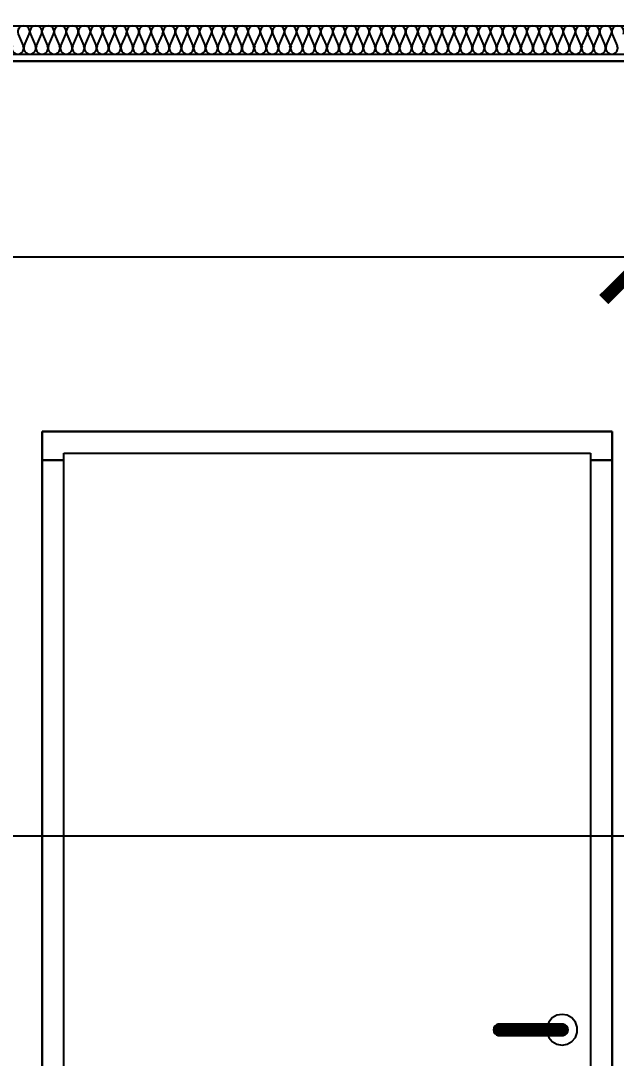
# Model space of a CAD drawing. Header units: millimetres. Extents: x 4647 to 73915, y -13612 to -8141.
# Drawn here: x 12237.2 to 12341.7, y -10673.6 to -10491.4 of the extents above; entities that cross this region are included whole.
import ezdxf

# ---------------------------------------------------------------- set-up
doc = ezdxf.new("R2010")
doc.units = ezdxf.units.MM
for name, color, linetype in [('2D - Ogólne', 7, 'Continuous'), ('Drzwi ArchiCAD', 7, 'Continuous'), ('Konstrukcja - Dach', 7, 'Continuous')]:
    doc.layers.add(name, color=color, linetype=linetype)
doc.layers.add('a_wymiary', color=250, linetype='Continuous', lineweight=9)
doc.styles.get("Standard").update_dxf_attribs({"font": 'arial.ttf'})
doc.dimstyles.new('1-100', dxfattribs={"dimtxt": 13, "dimasz": 15, "dimexe": 10, "dimexo": 20, "dimgap": 5, "dimtad": 1, "dimdec": 1, "dimrnd": 0.5, "dimtxsty": 'Standard', "dimblk": 'ARCHTICK', "dimcen": 0.09, "dimdle": 10, "dimadec": 0, "dimazin": 0, "dimtfac": 1, "dimtdec": 1, "dimtofl": 0, "dimtmove": 0, "dimatfit": 3, "dimfxl": 10, "dimfxlon": 1, "dimtolj": 1, "dimtzin": 0, "dimarcsym": 0})

# ---------------------------------------------------------------- blocks, each defined once
blk = doc.blocks.new('_ArchTick')
at = {"color": 0, "linetype": 'ByBlock', "const_width": 0.15}
blk.add_lwpolyline([(-0.5, -0.5), (0.5, 0.5)], dxfattribs=at)
blk = doc.blocks.new('*D802')
at = {"layer": 'a_wymiary', "color": 0, "lineweight": -2, "transparency": 16777216}
for p, q in [((11649, -10180.91), (11649, -10150.91)), ((12748.98, -10180.91), (12748.98, -10150.91)), ((11639, -10160.91), (12758.98, -10160.91))]:
    blk.add_line(p, q, dxfattribs=at)
at = {"layer": 'DEFPOINTS', "color": 0, "transparency": 16777216}
for p in [(12748.98, -10160.91), (11649, -10687.41), (12748.98, -10687.41)]:
    blk.add_point(p, dxfattribs=at)
at = {"layer": 'a_wymiary', "color": 0, "lineweight": -2, "transparency": 16777216, "xscale": 15, "yscale": 15, "zscale": 15, "rotation": 180}
blk.add_blockref('_ArchTick', (11649, -10160.91), dxfattribs=at)
at = {"layer": 'a_wymiary', "color": 0, "lineweight": -2, "transparency": 16777216, "xscale": 15, "yscale": 15, "zscale": 15}
blk.add_blockref('_ArchTick', (12748.98, -10160.91), dxfattribs=at)
at = {"layer": 'a_wymiary', "color": 0, "transparency": 16777216, "insert": (12198.99, -10149.28), "char_height": 13, "attachment_point": 5}
blk.add_mtext('\\A1;1100', dxfattribs=at)
blk = doc.blocks.new('*D803')
at = {"layer": 'a_wymiary', "color": 0, "lineweight": -2, "transparency": 16777216}
for p, q in [((11731.48, -10212.51), (11731.48, -10182.51)), ((12666.48, -10212.51), (12666.48, -10182.51)), ((11721.48, -10192.51), (12676.48, -10192.51))]:
    blk.add_line(p, q, dxfattribs=at)
at = {"layer": 'DEFPOINTS', "color": 0, "transparency": 16777216}
for p in [(12666.48, -10192.51), (11731.48, -10669.57), (12666.48, -10669.57)]:
    blk.add_point(p, dxfattribs=at)
at = {"layer": 'a_wymiary', "color": 0, "lineweight": -2, "transparency": 16777216, "xscale": 15, "yscale": 15, "zscale": 15, "rotation": 180}
blk.add_blockref('_ArchTick', (11731.48, -10192.51), dxfattribs=at)
at = {"layer": 'a_wymiary', "color": 0, "lineweight": -2, "transparency": 16777216, "xscale": 15, "yscale": 15, "zscale": 15}
blk.add_blockref('_ArchTick', (12666.48, -10192.51), dxfattribs=at)
at = {"layer": 'a_wymiary', "color": 0, "transparency": 16777216, "insert": (12198.98, -10180.86), "char_height": 13, "attachment_point": 5}
blk.add_mtext('\\A1;935', dxfattribs=at)
blk = doc.blocks.new('*D811')
at = {"layer": 'a_wymiary', "color": 0, "lineweight": -2, "transparency": 16777216}
for p, q in [((12251.58, -10261.38), (12268.79, -10236.8)), ((12254.86, -10239.26), (12821.23, -10635.84)), ((12801.57, -10646.49), (12818.78, -10621.91))]:
    blk.add_line(p, q, dxfattribs=at)
at = {"layer": 'DEFPOINTS', "color": 0, "transparency": 16777216}
for p in [(12198.99, -10336.48), (12813.04, -10630.1), (12748.98, -10721.59)]:
    blk.add_point(p, dxfattribs=at)
at = {"layer": 'a_wymiary', "color": 0, "lineweight": -2, "transparency": 16777216, "xscale": 15, "yscale": 15, "zscale": 15}
for p, rotation in [((12263.05, -10245), 145.0000006898322), ((12813.04, -10630.1), 325.0000006898322)]:
    blk.add_blockref('_ArchTick', p, dxfattribs=dict(at, rotation=rotation))
at = {"layer": 'a_wymiary', "color": 0, "transparency": 16777216, "insert": (12545.39, -10427.05), "char_height": 13, "attachment_point": 5, "rotation": 325}
blk.add_mtext('\\A1;671,5', dxfattribs=at)
blk = doc.blocks.new('*D812')
at = {"layer": 'a_wymiary', "color": 0, "lineweight": -2, "transparency": 16777216}
for p, q in [((11731.48, -10649.57), (11731.48, -10624.52)), ((12666.48, -10649.57), (12666.48, -10624.52)), ((11721.48, -10634.52), (12676.48, -10634.52))]:
    blk.add_line(p, q, dxfattribs=at)
at = {"layer": 'DEFPOINTS', "color": 0, "transparency": 16777216}
for p in [(12666.48, -10634.52), (11731.48, -10669.57), (12666.48, -10669.57)]:
    blk.add_point(p, dxfattribs=at)
at = {"layer": 'a_wymiary', "color": 0, "lineweight": -2, "transparency": 16777216, "xscale": 15, "yscale": 15, "zscale": 15, "rotation": 180}
blk.add_blockref('_ArchTick', (11731.48, -10634.52), dxfattribs=at)
at = {"layer": 'a_wymiary', "color": 0, "lineweight": -2, "transparency": 16777216, "xscale": 15, "yscale": 15, "zscale": 15}
blk.add_blockref('_ArchTick', (12666.48, -10634.52), dxfattribs=at)
at = {"layer": 'a_wymiary', "color": 0, "transparency": 16777216, "insert": (12198.98, -10622.88), "char_height": 13, "attachment_point": 5}
blk.add_mtext('\\A1;935', dxfattribs=at)
blk = doc.blocks.new('*D832')
at = {"layer": 'a_wymiary', "color": 0, "lineweight": -2, "transparency": 16777216}
for p, q in [((12050.98, -10512.9), (12050.98, -10542.9)), ((12347, -10512.9), (12347, -10542.9)), ((12040.98, -10532.9), (12357, -10532.9))]:
    blk.add_line(p, q, dxfattribs=at)
at = {"layer": 'DEFPOINTS', "color": 0, "transparency": 16777216}
for p in [(12050.98, -10468.57), (12347, -10468.57), (12347, -10532.9)]:
    blk.add_point(p, dxfattribs=at)
at = {"layer": 'a_wymiary', "color": 0, "lineweight": -2, "transparency": 16777216, "xscale": 15, "yscale": 15, "zscale": 15, "rotation": 180}
blk.add_blockref('_ArchTick', (12050.98, -10532.9), dxfattribs=at)
at = {"layer": 'a_wymiary', "color": 0, "lineweight": -2, "transparency": 16777216, "xscale": 15, "yscale": 15, "zscale": 15}
blk.add_blockref('_ArchTick', (12347, -10532.9), dxfattribs=at)
at = {"layer": 'a_wymiary', "color": 0, "transparency": 16777216, "insert": (12198.99, -10521.26), "char_height": 13, "attachment_point": 5}
blk.add_mtext('\\A1;296', dxfattribs=at)

msp = doc.modelspace()

# ---------------------------------------------------------------- linework, layer by layer
for p, q in [((11978.4, -10497.32), (12419.58, -10497.32)), ((12419.58, -10498.57), (12123.98, -10498.57)), ((12240.98, -10768.57), (12240.98, -10563.57)), ((12240.98, -10563.57), (12340.98, -10563.57)), ((12340.98, -10563.57), (12240.98, -10563.57)), ((12240.98, -10563.57), (12240.98, -10568.57)), ((12340.98, -10563.57), (12340.98, -10679.01)), ((12340.98, -10568.57), (12340.98, -10563.57)), ((12244.78, -10568.57), (12244.78, -10567.37)), ((12244.78, -10567.37), (12337.18, -10567.37)), ((12337.18, -10567.37), (12337.18, -10568.57)), ((12240.98, -10568.57), (12244.78, -10568.57)), ((12244.78, -10568.57), (12240.98, -10568.57)), ((12240.98, -10568.57), (12240.98, -10768.57)), ((12244.78, -10768.57), (12244.78, -10568.57)), ((12337.18, -10568.57), (12340.98, -10568.57)), ((12340.98, -10568.57), (12337.18, -10568.57)), ((12337.18, -10568.57), (12337.18, -10768.57)), ((12340.98, -10679.01), (12340.98, -10568.57)), ((12330.44, -10666.5), (12329.84, -10667.22)), ((12331.25, -10666.03), (12330.44, -10666.5)), ((12332.18, -10665.87), (12331.25, -10666.03)), ((12333.1, -10666.03), (12332.18, -10665.87)), ((12333.91, -10666.5), (12333.1, -10666.03)), ((12334.51, -10667.22), (12333.91, -10666.5)), ((12320.24, -10668.23), (12320.18, -10668.57)), ((12320.41, -10667.93), (12320.24, -10668.23)), ((12320.24, -10668.23), (12320.54, -10668.23)), ((12320.54, -10668.23), (12320.24, -10668.23)), ((12320.68, -10667.7), (12320.41, -10667.93)), ((12320.69, -10667.93), (12320.41, -10667.93)), ((12320.41, -10667.93), (12320.69, -10667.93)), ((12320.48, -10668.57), (12320.54, -10668.23)), ((12320.54, -10668.23), (12320.48, -10668.57)), ((12320.54, -10668.23), (12320.69, -10667.93)), ((12320.69, -10667.93), (12320.54, -10668.23)), ((12321.44, -10668.23), (12320.54, -10668.23)), ((12320.54, -10668.23), (12321.44, -10668.23)), ((12321, -10667.58), (12320.68, -10667.7)), ((12320.93, -10667.7), (12320.68, -10667.7)), ((12320.68, -10667.7), (12320.93, -10667.7)), ((12320.93, -10667.7), (12320.69, -10667.93)), ((12320.69, -10667.93), (12320.93, -10667.7)), ((12321.53, -10667.93), (12320.69, -10667.93)), ((12320.69, -10667.93), (12321.53, -10667.93)), ((12321.22, -10667.58), (12320.93, -10667.7)), ((12320.93, -10667.7), (12321.22, -10667.58)), ((12321.67, -10667.7), (12320.93, -10667.7)), ((12320.93, -10667.7), (12321.67, -10667.7)), ((12321.22, -10667.58), (12321, -10667.58)), ((12321.84, -10667.58), (12321.22, -10667.58)), ((12321.41, -10668.57), (12321.44, -10668.23)), ((12321.44, -10668.23), (12321.41, -10668.57)), ((12321.53, -10667.93), (12321.44, -10668.23)), ((12321.44, -10668.23), (12321.53, -10667.93)), ((12321.44, -10668.23), (12322.55, -10668.23)), ((12322.55, -10668.23), (12321.44, -10668.23)), ((12321.67, -10667.7), (12321.53, -10667.93)), ((12321.53, -10667.93), (12321.67, -10667.7)), ((12322.58, -10667.93), (12321.53, -10667.93)), ((12321.53, -10667.93), (12322.58, -10667.93)), ((12321.84, -10667.58), (12321.67, -10667.7)), ((12321.67, -10667.7), (12321.84, -10667.58)), ((12322.61, -10667.7), (12321.67, -10667.7)), ((12321.67, -10667.7), (12322.61, -10667.7)), ((12322.65, -10667.58), (12321.84, -10667.58)), ((12322.55, -10668.23), (12322.58, -10667.93)), ((12322.58, -10667.93), (12322.55, -10668.23)), ((12322.55, -10668.57), (12322.55, -10668.23)), ((12322.55, -10668.23), (12330.8, -10668.23)), ((12330.8, -10668.23), (12322.55, -10668.23)), ((12322.55, -10668.23), (12322.55, -10668.57)), ((12322.61, -10667.7), (12322.58, -10667.93)), ((12322.58, -10667.93), (12322.61, -10667.7)), ((12322.58, -10667.93), (12330.78, -10667.93)), ((12330.78, -10667.93), (12322.58, -10667.93)), ((12322.61, -10667.7), (12322.65, -10667.58)), ((12322.65, -10667.58), (12322.61, -10667.7)), ((12330.74, -10667.7), (12322.61, -10667.7)), ((12322.61, -10667.7), (12330.74, -10667.7)), ((12330.7, -10667.58), (12322.65, -10667.58)), ((12329.84, -10667.22), (12329.71, -10667.58)), ((12329.71, -10667.58), (12332.35, -10667.58)), ((12331.52, -10667.58), (12330.7, -10667.58)), ((12330.7, -10667.58), (12330.74, -10667.7)), ((12330.74, -10667.7), (12330.7, -10667.58)), ((12330.78, -10667.93), (12330.74, -10667.7)), ((12330.74, -10667.7), (12330.78, -10667.93)), ((12331.69, -10667.7), (12330.74, -10667.7)), ((12330.74, -10667.7), (12331.69, -10667.7)), ((12330.78, -10667.93), (12331.82, -10667.93)), ((12330.8, -10668.23), (12330.78, -10667.93)), ((12331.04, -10667.93), (12330.78, -10667.93)), ((12330.78, -10667.93), (12330.8, -10668.23)), ((12330.81, -10668.57), (12330.8, -10668.23)), ((12330.8, -10668.23), (12331.71, -10668.23)), ((12331.71, -10668.23), (12330.8, -10668.23)), ((12330.8, -10668.23), (12330.81, -10668.57)), ((12331.82, -10667.93), (12331.04, -10667.93)), ((12331.04, -10667.93), (12331.71, -10668.23)), ((12331.71, -10668.23), (12331.04, -10667.93)), ((12331.69, -10667.7), (12331.52, -10667.58)), ((12332.13, -10667.58), (12331.52, -10667.58)), ((12331.52, -10667.58), (12331.69, -10667.7)), ((12331.82, -10667.93), (12331.69, -10667.7)), ((12332.42, -10667.7), (12331.69, -10667.7)), ((12331.69, -10667.7), (12331.82, -10667.93)), ((12331.69, -10667.7), (12332.42, -10667.7)), ((12331.71, -10668.23), (12331.91, -10668.23)), ((12331.91, -10668.23), (12331.71, -10668.23)), ((12331.71, -10668.23), (12331.94, -10668.57)), ((12331.94, -10668.57), (12331.71, -10668.23)), ((12331.91, -10668.23), (12331.82, -10667.93)), ((12331.82, -10667.93), (12332.66, -10667.93)), ((12332.66, -10667.93), (12331.82, -10667.93)), ((12331.82, -10667.93), (12331.91, -10668.23)), ((12331.94, -10668.57), (12331.91, -10668.23)), ((12332.82, -10668.23), (12331.91, -10668.23)), ((12331.91, -10668.23), (12331.94, -10668.57)), ((12331.91, -10668.23), (12332.82, -10668.23)), ((12332.35, -10667.58), (12332.13, -10667.58)), ((12332.13, -10667.58), (12332.42, -10667.7)), ((12332.42, -10667.7), (12332.13, -10667.58)), ((12332.68, -10667.7), (12332.35, -10667.58)), ((12332.35, -10667.58), (12332.68, -10667.7)), ((12332.66, -10667.93), (12332.42, -10667.7)), ((12332.42, -10667.7), (12332.68, -10667.7)), ((12332.68, -10667.7), (12332.42, -10667.7)), ((12332.42, -10667.7), (12332.66, -10667.93)), ((12332.66, -10667.93), (12332.94, -10667.93)), ((12332.94, -10667.93), (12332.66, -10667.93)), ((12332.66, -10667.93), (12332.82, -10668.23)), ((12332.82, -10668.23), (12332.66, -10667.93)), ((12332.94, -10667.93), (12332.68, -10667.7)), ((12332.68, -10667.7), (12332.94, -10667.93)), ((12332.87, -10668.57), (12332.82, -10668.23)), ((12332.82, -10668.23), (12333.12, -10668.23)), ((12333.12, -10668.23), (12332.82, -10668.23)), ((12332.82, -10668.23), (12332.87, -10668.57)), ((12333.12, -10668.23), (12332.94, -10667.93)), ((12332.94, -10667.93), (12333.12, -10668.23)), ((12333.18, -10668.57), (12333.12, -10668.23)), ((12333.12, -10668.23), (12333.18, -10668.57)), ((12334.84, -10668.1), (12334.51, -10667.22)), ((12334.84, -10669.04), (12334.84, -10668.1)), ((12320.18, -10668.57), (12320.48, -10668.57)), ((12320.48, -10668.57), (12320.18, -10668.57)), ((12320.18, -10668.57), (12320.24, -10668.91)), ((12320.24, -10668.91), (12320.54, -10668.91)), ((12320.54, -10668.91), (12320.24, -10668.91)), ((12320.24, -10668.91), (12320.41, -10669.21)), ((12320.41, -10669.21), (12320.69, -10669.21)), ((12320.69, -10669.21), (12320.41, -10669.21)), ((12320.41, -10669.21), (12320.68, -10669.43)), ((12320.54, -10668.91), (12320.48, -10668.57)), ((12320.48, -10668.57), (12321.41, -10668.57)), ((12321.41, -10668.57), (12320.48, -10668.57)), ((12320.48, -10668.57), (12320.54, -10668.91)), ((12321.44, -10668.91), (12320.54, -10668.91)), ((12320.54, -10668.91), (12320.69, -10669.21)), ((12320.69, -10669.21), (12320.54, -10668.91)), ((12320.54, -10668.91), (12321.44, -10668.91)), ((12320.93, -10669.43), (12320.68, -10669.43)), ((12320.68, -10669.43), (12321, -10669.55)), ((12320.68, -10669.43), (12320.93, -10669.43)), ((12320.69, -10669.21), (12321.53, -10669.21)), ((12321.53, -10669.21), (12320.69, -10669.21)), ((12320.69, -10669.21), (12320.93, -10669.43)), ((12320.93, -10669.43), (12320.69, -10669.21)), ((12320.93, -10669.43), (12321.67, -10669.43)), ((12321.22, -10669.55), (12320.93, -10669.43)), ((12321.67, -10669.43), (12320.93, -10669.43)), ((12320.93, -10669.43), (12321.22, -10669.55)), ((12321, -10669.55), (12321.22, -10669.55)), ((12321.22, -10669.55), (12321.84, -10669.55)), ((12321.41, -10668.57), (12322.55, -10668.57)), ((12321.44, -10668.91), (12321.41, -10668.57)), ((12321.41, -10668.57), (12321.44, -10668.91)), ((12322.55, -10668.57), (12321.41, -10668.57)), ((12321.53, -10669.21), (12321.44, -10668.91)), ((12321.44, -10668.91), (12321.53, -10669.21)), ((12322.55, -10668.91), (12321.44, -10668.91)), ((12321.44, -10668.91), (12322.55, -10668.91)), ((12321.67, -10669.43), (12321.53, -10669.21)), ((12321.53, -10669.21), (12321.67, -10669.43)), ((12322.58, -10669.21), (12321.53, -10669.21)), ((12321.53, -10669.21), (12322.58, -10669.21)), ((12321.67, -10669.43), (12322.61, -10669.43)), ((12322.61, -10669.43), (12321.67, -10669.43)), ((12321.67, -10669.43), (12321.84, -10669.55)), ((12321.84, -10669.55), (12321.67, -10669.43)), ((12321.84, -10669.55), (12322.65, -10669.55)), ((12322.55, -10668.91), (12322.55, -10668.57)), ((12322.55, -10668.57), (12330.81, -10668.57)), ((12330.81, -10668.57), (12322.55, -10668.57)), ((12322.55, -10668.57), (12322.55, -10668.91)), ((12322.58, -10669.21), (12322.55, -10668.91)), ((12330.8, -10668.91), (12322.55, -10668.91)), ((12322.55, -10668.91), (12322.58, -10669.21)), ((12322.55, -10668.91), (12330.8, -10668.91)), ((12322.61, -10669.43), (12322.58, -10669.21)), ((12322.58, -10669.21), (12322.61, -10669.43)), ((12330.78, -10669.21), (12322.58, -10669.21)), ((12322.58, -10669.21), (12330.78, -10669.21)), ((12322.61, -10669.43), (12330.74, -10669.43)), ((12322.65, -10669.55), (12322.61, -10669.43)), ((12330.74, -10669.43), (12322.61, -10669.43)), ((12322.61, -10669.43), (12322.65, -10669.55)), ((12322.65, -10669.55), (12330.7, -10669.55)), ((12329.71, -10669.55), (12329.84, -10669.92)), ((12332.35, -10669.55), (12329.71, -10669.55)), ((12329.84, -10669.92), (12330.44, -10670.64)), ((12330.7, -10669.55), (12330.74, -10669.43)), ((12330.74, -10669.43), (12330.7, -10669.55)), ((12330.7, -10669.55), (12331.52, -10669.55)), ((12330.74, -10669.43), (12330.78, -10669.21)), ((12330.77, -10669.27), (12330.74, -10669.43)), ((12331.69, -10669.43), (12330.74, -10669.43)), ((12330.74, -10669.43), (12331.69, -10669.43)), ((12331.04, -10669.21), (12330.77, -10669.27)), ((12330.78, -10669.21), (12330.77, -10669.27)), ((12330.77, -10669.27), (12331.04, -10669.21)), ((12330.78, -10669.21), (12330.8, -10668.91)), ((12330.8, -10668.91), (12330.78, -10669.21)), ((12331.04, -10669.21), (12330.78, -10669.21)), ((12330.78, -10669.21), (12331.04, -10669.21)), ((12330.8, -10668.91), (12330.81, -10668.57)), ((12330.81, -10668.57), (12330.8, -10668.91)), ((12331.71, -10668.91), (12330.8, -10668.91)), ((12330.8, -10668.91), (12331.71, -10668.91)), ((12330.81, -10668.57), (12331.94, -10668.57)), ((12331.94, -10668.57), (12330.81, -10668.57)), ((12331.71, -10668.91), (12331.04, -10669.21)), ((12331.04, -10669.21), (12331.71, -10668.91)), ((12331.82, -10669.21), (12331.04, -10669.21)), ((12331.04, -10669.21), (12331.82, -10669.21)), ((12331.52, -10669.55), (12331.69, -10669.43)), ((12331.69, -10669.43), (12331.52, -10669.55)), ((12331.52, -10669.55), (12332.13, -10669.55)), ((12331.69, -10669.43), (12331.82, -10669.21)), ((12331.82, -10669.21), (12331.69, -10669.43)), ((12332.42, -10669.43), (12331.69, -10669.43)), ((12331.69, -10669.43), (12332.42, -10669.43)), ((12331.94, -10668.57), (12331.71, -10668.91)), ((12331.71, -10668.91), (12331.94, -10668.57)), ((12331.91, -10668.91), (12331.71, -10668.91)), ((12331.71, -10668.91), (12331.91, -10668.91)), ((12331.82, -10669.21), (12331.91, -10668.91)), ((12331.91, -10668.91), (12331.82, -10669.21)), ((12332.66, -10669.21), (12331.82, -10669.21)), ((12331.82, -10669.21), (12332.66, -10669.21)), ((12331.91, -10668.91), (12331.94, -10668.57)), ((12331.94, -10668.57), (12331.91, -10668.91)), ((12332.82, -10668.91), (12331.91, -10668.91)), ((12331.91, -10668.91), (12332.82, -10668.91)), ((12331.94, -10668.57), (12332.87, -10668.57)), ((12332.87, -10668.57), (12331.94, -10668.57)), ((12332.13, -10669.55), (12332.42, -10669.43)), ((12332.42, -10669.43), (12332.13, -10669.55)), ((12332.13, -10669.55), (12332.35, -10669.55)), ((12332.35, -10669.55), (12332.68, -10669.43)), ((12332.68, -10669.43), (12332.35, -10669.55)), ((12332.42, -10669.43), (12332.66, -10669.21)), ((12332.66, -10669.21), (12332.42, -10669.43)), ((12332.68, -10669.43), (12332.42, -10669.43)), ((12332.42, -10669.43), (12332.68, -10669.43)), ((12332.82, -10668.91), (12332.66, -10669.21)), ((12332.66, -10669.21), (12332.82, -10668.91)), ((12332.66, -10669.21), (12332.94, -10669.21)), ((12332.94, -10669.21), (12332.66, -10669.21)), ((12332.68, -10669.43), (12332.94, -10669.21)), ((12332.94, -10669.21), (12332.68, -10669.43)), ((12332.82, -10668.91), (12332.87, -10668.57)), ((12332.87, -10668.57), (12332.82, -10668.91)), ((12333.12, -10668.91), (12332.82, -10668.91)), ((12332.82, -10668.91), (12333.12, -10668.91)), ((12332.87, -10668.57), (12333.18, -10668.57)), ((12333.18, -10668.57), (12332.87, -10668.57)), ((12332.94, -10669.21), (12333.12, -10668.91)), ((12333.12, -10668.91), (12332.94, -10669.21)), ((12333.12, -10668.91), (12333.18, -10668.57)), ((12333.18, -10668.57), (12333.12, -10668.91)), ((12333.91, -10670.64), (12334.51, -10669.92)), ((12334.51, -10669.92), (12334.84, -10669.04)), ((12330.44, -10670.64), (12331.25, -10671.11)), ((12331.25, -10671.11), (12332.18, -10671.27)), ((12332.18, -10671.27), (12333.1, -10671.11)), ((12333.1, -10671.11), (12333.91, -10670.64))]:
    msp.add_line(p, q)
at = {"layer": '2D - Ogólne', "color": 161, "lineweight": 25}
msp.add_line((11976.43, -10492.32), (12421.55, -10492.32), dxfattribs=at)
at = {"layer": 'Drzwi ArchiCAD', "color": 9, "lineweight": 13}
for p, q in [((12244.78, -10768.57), (12244.78, -10567.37)), ((12244.78, -10567.37), (12337.18, -10567.37)), ((12337.18, -10567.37), (12337.18, -10768.57)), ((12330.44, -10666.5), (12329.84, -10667.22)), ((12331.25, -10666.03), (12330.44, -10666.5)), ((12332.18, -10665.87), (12331.25, -10666.03)), ((12333.1, -10666.03), (12332.18, -10665.87)), ((12333.91, -10666.5), (12333.1, -10666.03)), ((12334.51, -10667.22), (12333.91, -10666.5)), ((12320.18, -10668.57), (12320.24, -10668.23)), ((12320.24, -10668.23), (12320.41, -10667.93)), ((12320.41, -10667.93), (12320.68, -10667.7)), ((12320.48, -10668.57), (12320.54, -10668.23)), ((12320.54, -10668.23), (12320.69, -10667.93)), ((12320.68, -10667.7), (12321, -10667.58)), ((12320.69, -10667.93), (12320.93, -10667.7)), ((12321, -10667.58), (12321.22, -10667.58)), ((12321.22, -10667.58), (12321.84, -10667.58)), ((12321.41, -10668.57), (12321.44, -10668.23)), ((12321.44, -10668.23), (12321.53, -10667.93)), ((12321.53, -10667.93), (12321.67, -10667.7)), ((12321.84, -10667.58), (12322.65, -10667.58)), ((12322.65, -10667.58), (12330.7, -10667.58)), ((12329.84, -10667.22), (12329.71, -10667.58)), ((12330.7, -10667.58), (12331.52, -10667.58)), ((12331.52, -10667.58), (12332.13, -10667.58)), ((12331.82, -10667.93), (12331.69, -10667.7)), ((12331.91, -10668.23), (12331.82, -10667.93)), ((12331.94, -10668.57), (12331.91, -10668.23)), ((12332.13, -10667.58), (12332.35, -10667.58)), ((12332.68, -10667.7), (12332.35, -10667.58)), ((12332.66, -10667.93), (12332.42, -10667.7)), ((12332.82, -10668.23), (12332.66, -10667.93)), ((12332.94, -10667.93), (12332.68, -10667.7)), ((12332.87, -10668.57), (12332.82, -10668.23)), ((12333.12, -10668.23), (12332.94, -10667.93)), ((12333.18, -10668.57), (12333.12, -10668.23)), ((12334.84, -10668.1), (12334.51, -10667.22)), ((12334.84, -10669.04), (12334.84, -10668.1)), ((12320.24, -10668.91), (12320.18, -10668.57)), ((12320.41, -10669.21), (12320.24, -10668.91)), ((12320.68, -10669.43), (12320.41, -10669.21)), ((12320.54, -10668.91), (12320.48, -10668.57)), ((12320.69, -10669.21), (12320.54, -10668.91)), ((12321, -10669.55), (12320.68, -10669.43)), ((12320.93, -10669.43), (12320.69, -10669.21)), ((12321, -10669.55), (12321.22, -10669.55)), ((12321.22, -10669.55), (12321.84, -10669.55)), ((12321.44, -10668.91), (12321.41, -10668.57)), ((12321.53, -10669.21), (12321.44, -10668.91)), ((12321.67, -10669.43), (12321.53, -10669.21)), ((12321.84, -10669.55), (12322.65, -10669.55)), ((12322.65, -10669.55), (12330.7, -10669.55)), ((12329.71, -10669.55), (12329.84, -10669.92)), ((12329.84, -10669.92), (12330.44, -10670.64)), ((12330.7, -10669.55), (12331.52, -10669.55)), ((12331.52, -10669.55), (12332.13, -10669.55)), ((12331.69, -10669.43), (12331.82, -10669.21)), ((12331.82, -10669.21), (12331.91, -10668.91)), ((12331.91, -10668.91), (12331.94, -10668.57)), ((12332.13, -10669.55), (12332.35, -10669.55)), ((12332.35, -10669.55), (12332.68, -10669.43)), ((12332.42, -10669.43), (12332.66, -10669.21)), ((12332.66, -10669.21), (12332.82, -10668.91)), ((12332.68, -10669.43), (12332.94, -10669.21)), ((12332.82, -10668.91), (12332.87, -10668.57)), ((12332.94, -10669.21), (12333.12, -10668.91)), ((12333.12, -10668.91), (12333.18, -10668.57)), ((12333.91, -10670.64), (12334.51, -10669.92)), ((12334.51, -10669.92), (12334.84, -10669.04)), ((12330.44, -10670.64), (12331.25, -10671.11)), ((12331.25, -10671.11), (12332.18, -10671.27)), ((12332.18, -10671.27), (12333.1, -10671.11)), ((12333.1, -10671.11), (12333.91, -10670.64))]:
    msp.add_line(p, q, dxfattribs=at)
at = {"layer": 'Konstrukcja - Dach'}
for p, q in [((12236.79, -10493.81), (12237.67, -10495.83)), ((12237.85, -10495.83), (12238.73, -10493.81)), ((12238.91, -10493.81), (12239.8, -10495.83)), ((12239.98, -10495.83), (12240.86, -10493.81)), ((12241.04, -10493.81), (12241.92, -10495.83)), ((12242.1, -10495.83), (12242.99, -10493.81)), ((12243.17, -10493.81), (12244.05, -10495.83)), ((12244.23, -10495.83), (12245.11, -10493.81)), ((12245.29, -10493.81), (12246.18, -10495.83)), ((12246.36, -10495.83), (12247.24, -10493.81)), ((12247.42, -10493.81), (12248.3, -10495.83)), ((12248.48, -10495.83), (12249.37, -10493.81)), ((12249.55, -10493.81), (12250.43, -10495.83)), ((12250.61, -10495.83), (12251.49, -10493.81)), ((12251.67, -10493.81), (12252.56, -10495.83)), ((12252.74, -10495.83), (12253.62, -10493.81)), ((12253.8, -10493.81), (12254.68, -10495.83)), ((12254.86, -10495.83), (12255.75, -10493.81)), ((12255.93, -10493.81), (12256.81, -10495.83)), ((12256.99, -10495.83), (12257.87, -10493.81)), ((12258.05, -10493.81), (12258.94, -10495.83)), ((12259.12, -10495.83), (12260, -10493.81)), ((12260.18, -10493.81), (12261.06, -10495.83)), ((12261.24, -10495.83), (12262.13, -10493.81)), ((12262.31, -10493.81), (12263.19, -10495.83)), ((12263.37, -10495.83), (12264.25, -10493.81)), ((12264.43, -10493.81), (12265.32, -10495.83)), ((12265.5, -10495.83), (12266.38, -10493.81)), ((12266.56, -10493.81), (12267.44, -10495.83)), ((12267.62, -10495.83), (12268.51, -10493.81)), ((12268.69, -10493.81), (12269.57, -10495.83)), ((12269.75, -10495.83), (12270.63, -10493.81)), ((12270.81, -10493.81), (12271.7, -10495.83)), ((12271.87, -10495.83), (12272.76, -10493.81)), ((12272.94, -10493.81), (12273.82, -10495.83)), ((12274, -10495.83), (12274.89, -10493.81)), ((12275.06, -10493.81), (12275.95, -10495.83)), ((12276.13, -10495.83), (12277.01, -10493.81)), ((12277.19, -10493.81), (12278.08, -10495.83)), ((12278.25, -10495.83), (12279.14, -10493.81)), ((12279.32, -10493.81), (12280.2, -10495.83)), ((12280.38, -10495.83), (12281.27, -10493.81)), ((12281.44, -10493.81), (12282.33, -10495.83)), ((12282.51, -10495.83), (12283.39, -10493.81)), ((12283.57, -10493.81), (12284.46, -10495.83)), ((12284.63, -10495.83), (12285.52, -10493.81)), ((12285.7, -10493.81), (12286.58, -10495.83)), ((12286.76, -10495.83), (12287.65, -10493.81)), ((12287.82, -10493.81), (12288.71, -10495.83)), ((12288.89, -10495.83), (12289.77, -10493.81)), ((12289.95, -10493.81), (12290.84, -10495.83)), ((12291.01, -10495.83), (12291.9, -10493.81)), ((12292.08, -10493.81), (12292.96, -10495.83)), ((12293.14, -10495.83), (12294.03, -10493.81)), ((12294.2, -10493.81), (12295.09, -10495.83)), ((12295.27, -10495.83), (12296.15, -10493.81)), ((12296.33, -10493.81), (12297.21, -10495.83)), ((12297.39, -10495.83), (12298.28, -10493.81)), ((12298.46, -10493.81), (12299.34, -10495.83)), ((12299.52, -10495.83), (12300.4, -10493.81)), ((12300.58, -10493.81), (12301.47, -10495.83)), ((12301.65, -10495.83), (12302.53, -10493.81)), ((12302.71, -10493.81), (12303.59, -10495.83)), ((12303.77, -10495.83), (12304.66, -10493.81)), ((12304.84, -10493.81), (12305.72, -10495.83)), ((12305.9, -10495.83), (12306.78, -10493.81)), ((12306.96, -10493.81), (12307.85, -10495.83)), ((12308.03, -10495.83), (12308.91, -10493.81)), ((12309.09, -10493.81), (12309.97, -10495.83)), ((12310.15, -10495.83), (12311.04, -10493.81)), ((12311.22, -10493.81), (12312.1, -10495.83)), ((12312.28, -10495.83), (12313.16, -10493.81)), ((12313.34, -10493.81), (12314.23, -10495.83)), ((12314.41, -10495.83), (12315.29, -10493.81)), ((12315.47, -10493.81), (12316.35, -10495.83)), ((12316.53, -10495.83), (12317.42, -10493.81)), ((12317.6, -10493.81), (12318.48, -10495.83)), ((12318.66, -10495.83), (12319.54, -10493.81)), ((12319.72, -10493.81), (12320.61, -10495.83)), ((12320.79, -10495.83), (12321.67, -10493.81)), ((12321.85, -10493.81), (12322.73, -10495.83)), ((12322.91, -10495.83), (12323.8, -10493.81)), ((12323.98, -10493.81), (12324.86, -10495.83)), ((12325.04, -10495.83), (12325.92, -10493.81)), ((12326.1, -10493.81), (12326.99, -10495.83)), ((12327.17, -10495.83), (12328.05, -10493.81)), ((12328.23, -10493.81), (12329.11, -10495.83)), ((12329.29, -10495.83), (12330.18, -10493.81)), ((12330.36, -10493.81), (12331.24, -10495.83)), ((12331.42, -10495.83), (12332.3, -10493.81)), ((12332.48, -10493.81), (12333.37, -10495.83)), ((12333.55, -10495.83), (12334.43, -10493.81)), ((12334.61, -10493.81), (12335.49, -10495.83)), ((12335.67, -10495.83), (12336.56, -10493.81)), ((12336.73, -10493.81), (12337.62, -10495.83)), ((12337.8, -10495.83), (12338.68, -10493.81)), ((12338.86, -10493.81), (12339.75, -10495.83)), ((12339.92, -10495.83), (12340.81, -10493.81)), ((12340.99, -10493.81), (12341.87, -10495.83))]:
    msp.add_line(p, q, dxfattribs=at)
at = {"layer": 'Konstrukcja - Dach', "color": 161, "lineweight": 25}
for p, q in [((11978.4, -10497.32), (12419.58, -10497.32)), ((11978.4, -10498.57), (12419.58, -10498.57))]:
    msp.add_line(p, q, dxfattribs=at)
at = {"layer": 'Konstrukcja - Dach'}
for centre, start_param, end_param in [((12237.76, -10493.38), 4.299595, 8.266775), ((12239.89, -10493.38), 4.299595, 8.266775), ((12242.01, -10493.38), 4.299595, 8.266775), ((12244.14, -10493.38), 4.299595, 8.266775), ((12246.27, -10493.38), 4.299595, 8.266775), ((12248.39, -10493.38), 4.299595, 8.266775), ((12250.52, -10493.38), 4.299595, 8.266775), ((12252.65, -10493.38), 4.299595, 8.266775), ((12254.77, -10493.38), 4.299595, 8.266775), ((12256.9, -10493.38), 4.299595, 8.266775), ((12259.03, -10493.38), 4.299595, 8.266775), ((12261.15, -10493.38), 4.299595, 8.266775), ((12263.28, -10493.38), 4.299595, 8.266775), ((12265.41, -10493.38), 4.299595, 8.266775), ((12267.53, -10493.38), 4.299595, 8.266775), ((12269.66, -10493.38), 4.299595, 8.266775), ((12271.79, -10493.38), 4.299595, 8.266775), ((12273.91, -10493.38), 4.299595, 8.266775), ((12276.04, -10493.38), 4.299595, 8.266775), ((12278.17, -10493.38), 4.299595, 8.266775), ((12280.29, -10493.38), 4.299595, 8.266775), ((12282.42, -10493.38), 4.299595, 8.266775), ((12284.54, -10493.38), 4.299595, 8.266775), ((12286.67, -10493.38), 4.299595, 8.266775), ((12288.8, -10493.38), 4.299595, 8.266775), ((12290.92, -10493.38), 4.299595, 8.266775), ((12293.05, -10493.38), 4.299595, 8.266775), ((12295.18, -10493.38), 4.299595, 8.266775), ((12297.3, -10493.38), 4.299595, 8.266775), ((12299.43, -10493.38), 4.299595, 8.266775), ((12301.56, -10493.38), 4.299595, 8.266775), ((12303.68, -10493.38), 4.299595, 8.266775), ((12305.81, -10493.38), 4.299595, 8.266775), ((12307.94, -10493.38), 4.299595, 8.266775), ((12310.06, -10493.38), 4.299595, 8.266775), ((12312.19, -10493.38), 4.299595, 8.266775), ((12314.32, -10493.38), 4.299595, 8.266775), ((12316.44, -10493.38), 4.299595, 8.266775), ((12318.57, -10493.38), 4.299595, 8.266775), ((12320.7, -10493.38), 4.299595, 8.266775), ((12322.82, -10493.38), 4.299595, 8.266775), ((12324.95, -10493.38), 4.299595, 8.266775), ((12327.08, -10493.38), 4.299595, 8.266775), ((12329.2, -10493.38), 4.299595, 8.266775), ((12331.33, -10493.38), 4.299595, 8.266775), ((12333.46, -10493.38), 4.299595, 8.266775), ((12335.58, -10493.38), 4.299595, 8.266775), ((12337.71, -10493.38), 4.299595, 8.266775), ((12339.84, -10493.38), 4.299595, 8.266775), ((12341.96, -10493.38), 4.299595, 8.266775), ((12236.7, -10496.26), 1.158004, 5.125183), ((12238.82, -10496.26), 1.158004, 5.125183), ((12240.95, -10496.26), 1.158004, 5.125183), ((12243.08, -10496.26), 1.158004, 5.125183), ((12245.2, -10496.26), 1.158004, 5.125183), ((12247.33, -10496.26), 1.158004, 5.125183), ((12249.46, -10496.26), 1.158004, 5.125183), ((12251.58, -10496.26), 1.158004, 5.125183), ((12253.71, -10496.26), 1.158004, 5.125183), ((12255.84, -10496.26), 1.158004, 5.125183), ((12257.96, -10496.26), 1.158004, 5.125183), ((12260.09, -10496.26), 1.158004, 5.125183), ((12262.22, -10496.26), 1.158004, 5.125183), ((12264.34, -10496.26), 1.158004, 5.125183), ((12266.47, -10496.26), 1.158004, 5.125183), ((12268.6, -10496.26), 1.158004, 5.125183), ((12270.72, -10496.26), 1.158004, 5.125183), ((12272.85, -10496.26), 1.158004, 5.125183), ((12274.98, -10496.26), 1.158004, 5.125183), ((12277.1, -10496.26), 1.158004, 5.125183), ((12279.23, -10496.26), 1.158004, 5.125183), ((12281.36, -10496.26), 1.158004, 5.125183), ((12283.48, -10496.26), 1.158004, 5.125183), ((12285.61, -10496.26), 1.158004, 5.125183), ((12287.73, -10496.26), 1.158004, 5.125183), ((12289.86, -10496.26), 1.158004, 5.125183), ((12291.99, -10496.26), 1.158004, 5.125183), ((12294.11, -10496.26), 1.158004, 5.125183), ((12296.24, -10496.26), 1.158004, 5.125183), ((12298.37, -10496.26), 1.158004, 5.125183), ((12300.49, -10496.26), 1.158004, 5.125183), ((12302.62, -10496.26), 1.158004, 5.125183), ((12304.75, -10496.26), 1.158004, 5.125183), ((12306.87, -10496.26), 1.158004, 5.125183), ((12309, -10496.26), 1.158004, 5.125183), ((12311.13, -10496.26), 1.158004, 5.125183), ((12313.25, -10496.26), 1.158004, 5.125183), ((12315.38, -10496.26), 1.158004, 5.125183), ((12317.51, -10496.26), 1.158004, 5.125183), ((12319.63, -10496.26), 1.158004, 5.125183), ((12321.76, -10496.26), 1.158004, 5.125183), ((12323.89, -10496.26), 1.158004, 5.125183), ((12326.01, -10496.26), 1.158004, 5.125183), ((12328.14, -10496.26), 1.158004, 5.125183), ((12330.27, -10496.26), 1.158004, 5.125183), ((12332.39, -10496.26), 1.158004, 5.125183), ((12334.52, -10496.26), 1.158004, 5.125183), ((12336.65, -10496.26), 1.158004, 5.125183), ((12338.77, -10496.26), 1.158004, 5.125183), ((12340.9, -10496.26), 1.158004, 5.125183)]:
    msp.add_ellipse(centre, major_axis=(0, 1.06), ratio=0.999894, start_param=start_param, end_param=end_param, dxfattribs=at)

# ---------------------------------------------------------------- dimensions: what is measured, and where the dimension line sits
at = {"layer": 'a_wymiary'}
for base, p1, p2, picture, middle in [((12748.98, -10160.91), (11649, -10687.41), (12748.98, -10687.41), '*D802', (12198.99, -10149.28)), ((12666.48, -10192.51), (11731.48, -10669.57), (12666.48, -10669.57), '*D803', (12198.98, -10180.86)), ((12347, -10532.9), (12050.98, -10468.57), (12347, -10468.57), '*D832', (12198.99, -10521.26)), ((12666.48, -10634.52), (11731.48, -10669.57), (12666.48, -10669.57), '*D812', (12198.98, -10622.88))]:
    dim = msp.add_linear_dim(base=base, p1=p1, p2=p2, dimstyle='1-100', override={"dimfxl": 20}, dxfattribs=at)
    dim.commit()
    dim.dimension.update_dxf_attribs({"geometry": picture, "text_midpoint": middle})
dim = msp.add_aligned_dim(p1=(12198.99, -10336.48), p2=(12748.98, -10721.59), distance=111.68, dimstyle='1-100', override={"dimfxl": 20}, dxfattribs=at)
dim.commit()
dim.dimension.update_dxf_attribs({"geometry": '*D811', "text_midpoint": (12545.39, -10427.05)})

doc.saveas('drawing.dxf')
